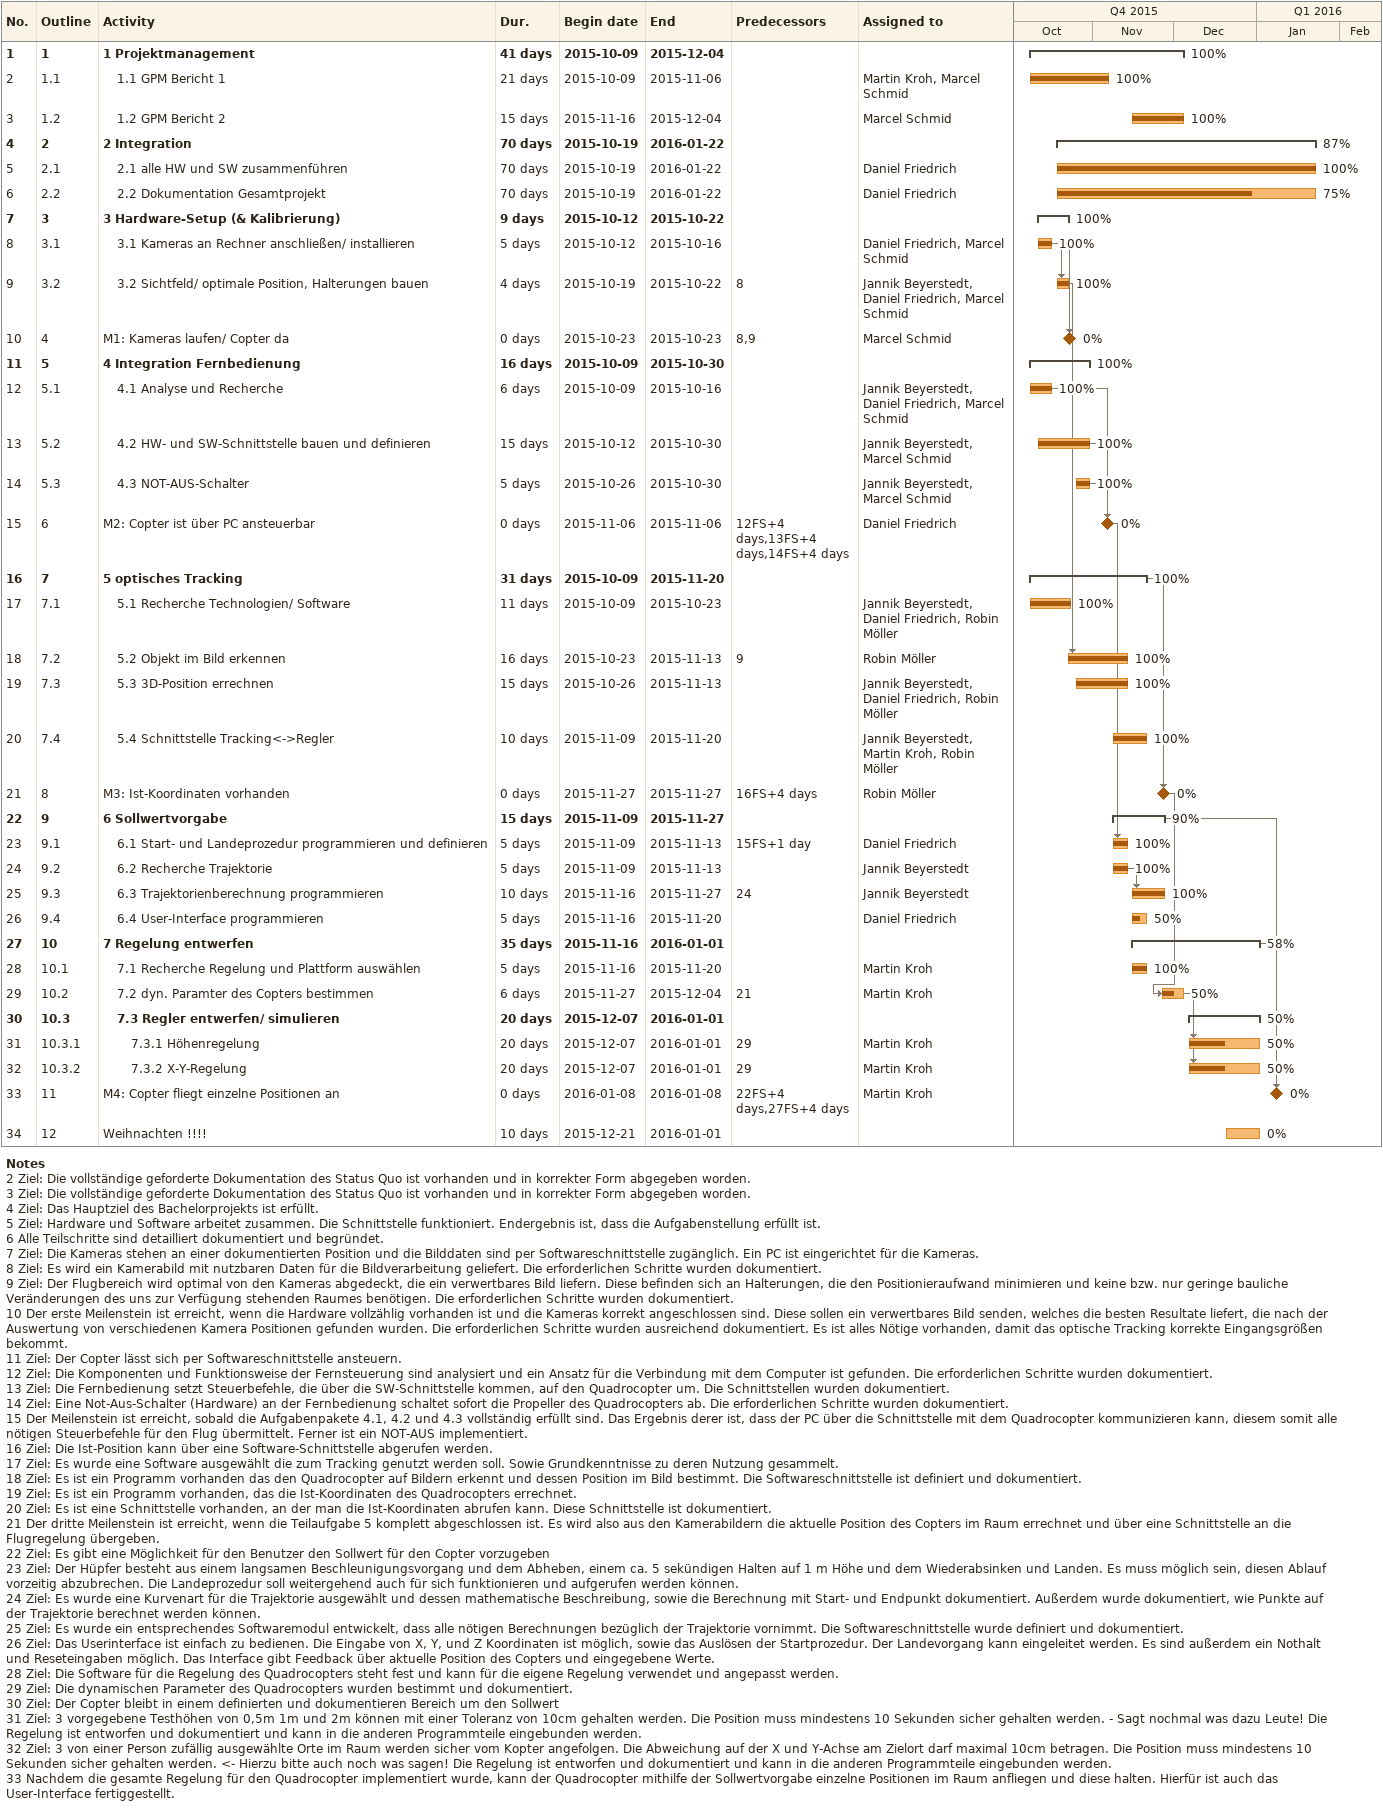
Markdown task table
| ID | WBS | Task | Duration | Start | Finish | Predecessors | Resources | % complete |
|---|---|---|---|---|---|---|---|---|
| 1 | 1 | **1 Projektmanagement** | 41d | 2015-10-09 | 2015-12-04 |  |  | 100 |
| 2 | 1.1 | 1.1 GPM Bericht 1 | 21d | 2015-10-09 | 2015-11-06 |  | Martin Kroh, Marcel Schmid | 100 |
| 3 | 1.2 | 1.2 GPM Bericht 2 | 15d | 2015-11-16 | 2015-12-04 |  | Marcel Schmid | 100 |
| 4 | 2 | **2 Integration** | 70d | 2015-10-19 | 2016-01-22 |  |  | 87 |
| 5 | 2.1 | 2.1 alle HW und SW zusammenführen | 70d | 2015-10-19 | 2016-01-22 |  | Daniel Friedrich | 100 |
| 6 | 2.2 | 2.2 Dokumentation Gesamtprojekt | 70d | 2015-10-19 | 2016-01-22 |  | Daniel Friedrich | 75 |
| 7 | 3 | **3 Hardware-Setup (& Kalibrierung)** | 9d | 2015-10-12 | 2015-10-22 |  |  | 100 |
| 8 | 3.1 | 3.1 Kameras an Rechner anschließen/ installieren | 5d | 2015-10-12 | 2015-10-16 |  | Daniel Friedrich, Marcel Schmid | 100 |
| 9 | 3.2 | 3.2 Sichtfeld/ optimale Position, Halterungen bauen | 4d | 2015-10-19 | 2015-10-22 | 8 | Jannik Beyerstedt, Daniel Friedrich, Marcel Schmid | 100 |
| 10 | 4 | M1: Kameras laufen/ Copter da | 0d | 2015-10-23 | 2015-10-23 | 8, 9 | Marcel Schmid | 0 |
| 11 | 5 | **4 Integration Fernbedienung** | 16d | 2015-10-09 | 2015-10-30 |  |  | 100 |
| 12 | 5.1 | 4.1 Analyse und Recherche | 6d | 2015-10-09 | 2015-10-16 |  | Jannik Beyerstedt, Daniel Friedrich, Marcel Schmid | 100 |
| 13 | 5.2 | 4.2 HW- und SW-Schnittstelle bauen und definieren | 15d | 2015-10-12 | 2015-10-30 |  | Jannik Beyerstedt, Marcel Schmid | 100 |
| 14 | 5.3 | 4.3 NOT-AUS-Schalter | 5d | 2015-10-26 | 2015-10-30 |  | Jannik Beyerstedt, Marcel Schmid | 100 |
| 15 | 6 | M2: Copter ist über PC ansteuerbar | 0d | 2015-11-06 | 2015-11-06 | 12FS+4d, 13FS+4d, 14FS+4d | Daniel Friedrich | 0 |
| 16 | 7 | **5 optisches Tracking** | 31d | 2015-10-09 | 2015-11-20 |  |  | 100 |
| 17 | 7.1 | 5.1 Recherche Technologien/ Software | 11d | 2015-10-09 | 2015-10-23 |  | Jannik Beyerstedt, Daniel Friedrich, Robin Möller | 100 |
| 18 | 7.2 | 5.2 Objekt im Bild erkennen | 16d | 2015-10-23 | 2015-11-13 | 9 | Robin Möller | 100 |
| 19 | 7.3 | 5.3 3D-Position errechnen | 15d | 2015-10-26 | 2015-11-13 |  | Jannik Beyerstedt, Daniel Friedrich, Robin Möller | 100 |
| 20 | 7.4 | 5.4 Schnittstelle Tracking<->Regler | 10d | 2015-11-09 | 2015-11-20 |  | Jannik Beyerstedt, Martin Kroh, Robin Möller | 100 |
| 21 | 8 | M3: Ist-Koordinaten vorhanden | 0d | 2015-11-27 | 2015-11-27 | 16FS+4d | Robin Möller | 0 |
| 22 | 9 | **6 Sollwertvorgabe** | 15d | 2015-11-09 | 2015-11-27 |  |  | 90 |
| 23 | 9.1 | 6.1 Start- und Landeprozedur programmieren und definieren | 5d | 2015-11-09 | 2015-11-13 | 15FS+1d | Daniel Friedrich | 100 |
| 24 | 9.2 | 6.2 Recherche Trajektorie | 5d | 2015-11-09 | 2015-11-13 |  | Jannik Beyerstedt | 100 |
| 25 | 9.3 | 6.3 Trajektorienberechnung programmieren | 10d | 2015-11-16 | 2015-11-27 | 24 | Jannik Beyerstedt | 100 |
| 26 | 9.4 | 6.4 User-Interface programmieren | 5d | 2015-11-16 | 2015-11-20 |  | Daniel Friedrich | 50 |
| 27 | 10 | **7 Regelung entwerfen** | 35d | 2015-11-16 | 2016-01-01 |  |  | 58 |
| 28 | 10.1 | 7.1 Recherche Regelung und Plattform auswählen | 5d | 2015-11-16 | 2015-11-20 |  | Martin Kroh | 100 |
| 29 | 10.2 | 7.2 dyn. Paramter des Copters bestimmen | 6d | 2015-11-27 | 2015-12-04 | 21 | Martin Kroh | 50 |
| 30 | 10.3 | **7.3 Regler entwerfen/ simulieren** | 20d | 2015-12-07 | 2016-01-01 |  |  | 50 |
| 31 | 10.3.1 | 7.3.1 Höhenregelung | 20d | 2015-12-07 | 2016-01-01 | 29 | Martin Kroh | 50 |
| 32 | 10.3.2 | 7.3.2 X-Y-Regelung | 20d | 2015-12-07 | 2016-01-01 | 29 | Martin Kroh | 50 |
| 33 | 11 | M4: Copter fliegt einzelne Positionen an | 0d | 2016-01-08 | 2016-01-08 | 22FS+4d, 27FS+4d | Martin Kroh | 0 |
| 34 | 12 | Weihnachten !!!! | 10d | 2015-12-21 | 2016-01-01 |  |  | 0 |

Notes
- 2: Ziel: Die vollständige geforderte Dokumentation des Status Quo ist vorhanden und in korrekter Form abgegeben worden.
- 3: Ziel: Die vollständige geforderte Dokumentation des Status Quo ist vorhanden und in korrekter Form abgegeben worden.
- 4: Ziel: Das Hauptziel des Bachelorprojekts ist erfüllt.
- 5: Ziel: Hardware und Software arbeitet zusammen. Die Schnittstelle funktioniert. Endergebnis ist, dass die Aufgabenstellung erfüllt ist.
- 6: Alle Teilschritte sind detailliert dokumentiert und begründet.
- 7: Ziel: Die Kameras stehen an einer dokumentierten Position und die Bilddaten sind per Softwareschnittstelle zugänglich. Ein PC ist eingerichtet für die Kameras.
- 8: Ziel: Es wird ein Kamerabild mit nutzbaren Daten für die Bildverarbeitung geliefert. Die erforderlichen Schritte wurden dokumentiert.
- 9: Ziel: Der Flugbereich wird optimal von den Kameras abgedeckt, die ein verwertbares Bild liefern. Diese befinden sich an Halterungen, die den Positionieraufwand minimieren und keine bzw. nur geringe bauliche Veränderungen des uns zur Verfügung stehenden Raumes benötigen. Die erforderlichen Schritte wurden dokumentiert.
- 10: Der erste Meilenstein ist erreicht, wenn die Hardware vollzählig vorhanden ist und die Kameras korrekt angeschlossen sind. Diese sollen ein verwertbares Bild senden, welches die besten Resultate liefert, die nach der Auswertung von verschiedenen Kamera Positionen gefunden wurden. Die erforderlichen Schritte wurden ausreichend dokumentiert. Es ist alles Nötige vorhanden, damit das optische Tracking korrekte Eingangsgrößen bekommt.
- 11: Ziel: Der Copter lässt sich per Softwareschnittstelle ansteuern.
- 12: Ziel: Die Komponenten und Funktionsweise der Fernsteuerung sind analysiert und ein Ansatz für die Verbindung mit dem Computer ist gefunden. Die erforderlichen Schritte wurden dokumentiert.
- 13: Ziel: Die Fernbedienung setzt Steuerbefehle, die über die SW-Schnittstelle kommen, auf den Quadrocopter um. Die Schnittstellen wurden dokumentiert.
- 14: Ziel: Eine Not-Aus-Schalter (Hardware) an der Fernbedienung schaltet sofort die Propeller des Quadrocopters ab. Die erforderlichen Schritte wurden dokumentiert.
- 15: Der Meilenstein ist erreicht, sobald die Aufgabenpakete 4.1, 4.2 und 4.3 vollständig erfüllt sind. Das Ergebnis derer ist, dass der PC über die Schnittstelle mit dem Quadrocopter kommunizieren kann, diesem somit alle nötigen Steuerbefehle für den Flug übermittelt. Ferner ist ein NOT-AUS implementiert.
- 16: Ziel: Die Ist-Position kann über eine Software-Schnittstelle abgerufen werden.
- 17: Ziel: Es wurde eine Software ausgewählt die zum Tracking genutzt werden soll. Sowie Grundkenntnisse zu deren Nutzung gesammelt.
- 18: Ziel: Es ist ein Programm vorhanden das den Quadrocopter auf Bildern erkennt und dessen Position im Bild bestimmt. Die Softwareschnittstelle ist definiert und dokumentiert.
- 19: Ziel: Es ist ein Programm vorhanden, das die Ist-Koordinaten des Quadrocopters errechnet.
- 20: Ziel: Es ist eine Schnittstelle vorhanden, an der man die Ist-Koordinaten abrufen kann. Diese Schnittstelle ist dokumentiert.
- 21: Der dritte Meilenstein ist erreicht, wenn die Teilaufgabe 5 komplett abgeschlossen ist. Es wird also aus den Kamerabildern die aktuelle Position des Copters im Raum errechnet und über eine Schnittstelle an die Flugregelung übergeben.
- 22: Ziel: Es gibt eine Möglichkeit für den Benutzer den Sollwert für den Copter vorzugeben
- 23: Ziel: Der Hüpfer besteht aus einem langsamen Beschleunigungsvorgang und dem Abheben, einem ca. 5 sekündigen Halten auf 1 m Höhe und dem Wiederabsinken und Landen. Es muss möglich sein, diesen Ablauf vorzeitig abzubrechen. Die Landeprozedur soll weitergehend auch für sich funktionieren und aufgerufen werden können.
- 24: Ziel: Es wurde eine Kurvenart für die Trajektorie ausgewählt und dessen mathematische Beschreibung, sowie die Berechnung mit Start- und Endpunkt dokumentiert. Außerdem wurde dokumentiert, wie Punkte auf der Trajektorie berechnet werden können.
- 25: Ziel: Es wurde ein entsprechendes Softwaremodul entwickelt, dass alle nötigen Berechnungen bezüglich der Trajektorie vornimmt. Die Softwareschnittstelle wurde definiert und dokumentiert.
- 26: Ziel: Das Userinterface ist einfach zu bedienen. Die Eingabe von X, Y, und Z Koordinaten ist möglich, sowie das Auslösen der Startprozedur. Der Landevorgang kann eingeleitet werden. Es sind außerdem ein Nothalt und Reseteingaben möglich. Das Interface gibt Feedback über aktuelle Position des Copters und eingegebene Werte.
- 28: Ziel: Die Software für die Regelung des Quadrocopters steht fest und kann für die eigene Regelung verwendet und angepasst werden.
- 29: Ziel: Die dynamischen Parameter des Quadrocopters wurden bestimmt und dokumentiert.
- 30: Ziel: Der Copter bleibt in einem definierten und dokumentieren Bereich um den Sollwert
- 31: Ziel: 3 vorgegebene Testhöhen von 0,5m 1m und 2m können mit einer Toleranz von 10cm gehalten werden. Die Position muss mindestens 10 Sekunden sicher gehalten werden. - Sagt nochmal was dazu Leute! Die Regelung ist entworfen und dokumentiert und kann in die anderen Programmteile eingebunden werden.
- 32: Ziel: 3 von einer Person zufällig ausgewählte Orte im Raum werden sicher vom Kopter angefolgen. Die Abweichung auf der X und Y-Achse am Zielort darf maximal 10cm betragen. Die Position muss mindestens 10 Sekunden sicher gehalten werden. <- Hierzu bitte auch noch was sagen! Die Regelung ist entworfen und dokumentiert und kann in die anderen Programmteile eingebunden werden.
- 33: Nachdem die gesamte Regelung für den Quadrocopter implementiert wurde, kann der Quadrocopter mithilfe der Sollwertvorgabe einzelne Positionen im Raum anfliegen und diese halten. Hierfür ist auch das User-Interface fertiggestellt.
